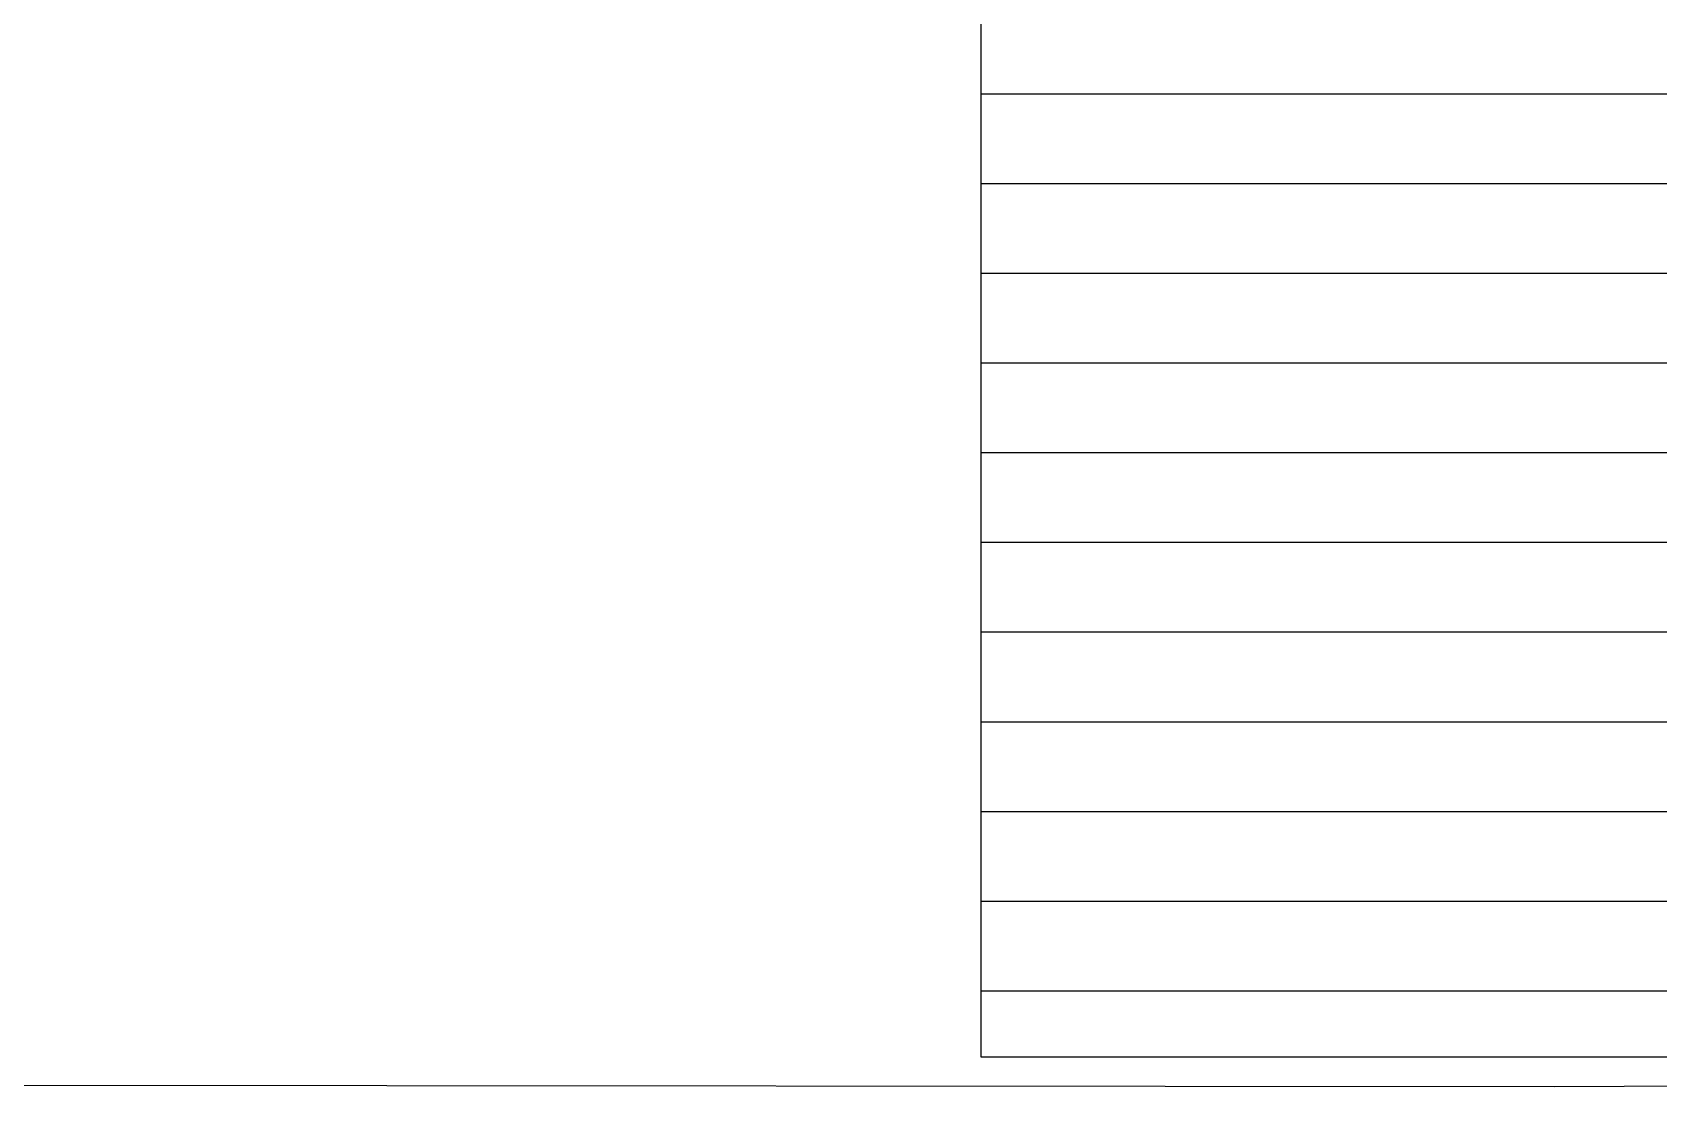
# Model space of a CAD drawing. Header units: millimetres. Extents: x 0 to 420500, y 0 to 297000.
# Drawn here: x 152054 to 155680, y 203489 to 205902 of the extents above; entities that cross this region are included whole.
import ezdxf
from ezdxf.xclip import XClip

# ---------------------------------------------------------------- set-up
doc = ezdxf.new("R2010")
doc.units = ezdxf.units.MM
doc.header["$LTSCALE"] = 5000
doc.header["$XCLIPFRAME"] = 0
doc.layers.add('arch', color=8, linetype='Continuous')
doc.layers.add('TRAY', color=3, linetype='Continuous')

# ---------------------------------------------------------------- blocks, each defined once
blk = doc.blocks.new('XR-현황측량도')
at = {"color": 0}
blk.add_lwpolyline([(86810.5, 78764.2, 0.043248), (87948.8, 77003.3, 0.113814), (91116.8, 74545.3, 0.13394), (93095.3, 74047.2), (94070.6, 74047.3), (99828.2, 74046.3), (108550.3, 74045.8), (116948, 74021.7), (126987.3, 74021.1), (128740.4, 73974.7), (135158.9, 74062.7), (143027.2, 74043.6), (151689.9, 74037.3), (154882.8, 74051.1)], format="xyb", dxfattribs=at)
blk = doc.blocks.new('XR-PLAN', base_point=(461, 408.4))
at = {"layer": 'arch'}
h = blk.add_hatch(dxfattribs=at)
h.set_pattern_fill('_USER', color=256, scale=200, pattern_type=0)
h.set_pattern_definition([(0, (76900, 38765), (0, 200), [])])
h.paths.add_polyline_path([(72900, 38765), (72900, 42465), (76900, 42465), (76900, 38765)])
blk.add_lwpolyline([(72900, 38765), (76900, 38765), (76900, 42465), (72900, 42465)], close=True, dxfattribs=at)
ref = blk.add_blockref('XR-현황측량도', (-77510.5, -35338.3), dxfattribs=at)
XClip(ref).set_block_clipping_path([(86810.4680804907, 39538.2997129494), (224210.4680804907, 149938.2997129495)])
blk = doc.blocks.new('XR-배치도', base_point=(461, 408.4))
ref = blk.add_blockref('XR-PLAN', (281310.6, 275110.5), dxfattribs=dict(rotation=47.15620461600879))
XClip(ref).set_block_clipping_path([(10268.6550578449, 25854.0591988688), (121697.9567652801, 114201.9318804346)])

msp = doc.modelspace()

# ---------------------------------------------------------------- block references
at = {"layer": 'TRAY'}
ref = msp.add_blockref('XR-배치도', (-310662.8, 184385.1), dxfattribs=dict(at, rotation=312.8437953840571))
XClip(ref).set_block_clipping_path([(355016.7243769546, 126994.5435289501), (152650.6807000034, 314675.0815890764), (386231.3503509208, 566532.8207304992), (588597.394027872, 378852.2826703729)])

doc.saveas('drawing.dxf')
